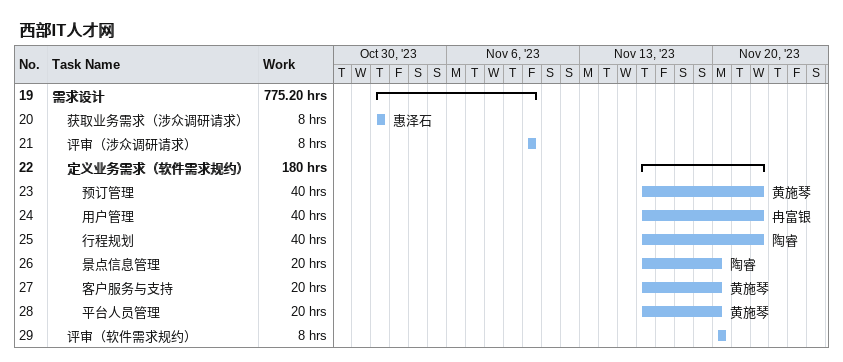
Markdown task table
西部IT人才网

| ID | Level | Task | Start | Finish | Resources | Work (h) |
|---|---|---|---|---|---|---|
| 19 | 1 | **需求设计** | 2023-11-02 | 2023-11-10 |  | 775.20 |
| 20 | 2 | 获取业务需求（涉众调研请求） | 2023-11-02 | 2023-11-02 | 惠泽石 | 8 |
| 21 | 2 | 评审（涉众调研请求） | 2023-11-10 | 2023-11-10 |  | 8 |
| 22 | 2 | **定义业务需求（软件需求规约）** | 2023-11-16 | 2023-11-22 |  | 180 |
| 23 | 3 | 预订管理 | 2023-11-16 | 2023-11-22 | 黄施琴 | 40 |
| 24 | 3 | 用户管理 | 2023-11-16 | 2023-11-22 | 冉富银 | 40 |
| 25 | 3 | 行程规划 | 2023-11-16 | 2023-11-22 | 陶睿 | 40 |
| 26 | 3 | 景点信息管理 | 2023-11-16 | 2023-11-20 | 陶睿 | 20 |
| 27 | 3 | 客户服务与支持 | 2023-11-16 | 2023-11-20 | 黄施琴 | 20 |
| 28 | 3 | 平台人员管理 | 2023-11-16 | 2023-11-20 | 黄施琴 | 20 |
| 29 | 2 | 评审（软件需求规约） | 2023-11-20 | 2023-11-20 |  | 8 |
